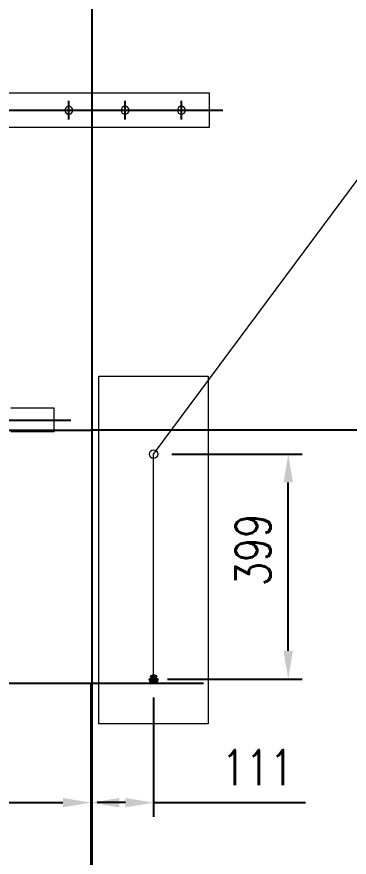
# Model space of a CAD drawing. Header units: millimetres. Extents: x -37020 to 35906, y -101 to 52234.
# Drawn here: x -124.08 to -123.489, y 424.942 to 426.434 of the extents above; entities that cross this region are included whole.
import ezdxf

# ---------------------------------------------------------------- set-up
doc = ezdxf.new("R2010")
doc.units = ezdxf.units.MM
doc.header["$PDMODE"] = 35
doc.header["$PDSIZE"] = 1
for name, pattern in [('ACAD_ISO04W100', [30, 24, -3, 0, -3]), ('CENTER', [50.800000000000004, 31.75, -6.35, 6.35, -6.35]), ('DASHDOTX2', [2, 1, -0.5, 0, -0.5]), ('HIDDEN', [9.524999999999999, 6.35, -3.175])]:
    doc.linetypes.add(name, pattern=pattern)
for name, color, linetype in [('Catenaria', 2, 'Continuous'), ('CI-Proyecciones', 1, 'HIDDEN'), ('EJES-COL', 1, 'DASHDOTX2'), ('galibo', 41, 'Continuous'), ('GE-Cotas', 1, 'Continuous'), ('Layer1', 1, 'Continuous'), ('M0_EQUIPOS', 2, 'Continuous')]:
    doc.layers.add(name, color=color, linetype=linetype)
doc.styles.add('Romans', font='romans.shx', dxfattribs={"width": 0.8})
doc.dimstyles.new('COTAS GENERAL', dxfattribs={"dimscale": 0.1, "dimtxt": 2.5, "dimasz": 2.5, "dimexe": 1, "dimexo": 1, "dimgap": 1.25, "dimtad": 1, "dimzin": 1, "dimdsep": 46, "dimtxsty": 'Romans', "dimcen": 1, "dimclrd": 2, "dimclre": 1, "dimclrt": 3, "dimaunit": 1, "dimadec": 3, "dimazin": 0, "dimtfac": 1, "dimtix": 1, "dimtmove": 0, "dimatfit": 0, "dimfxl": 1, "dimtolj": 1, "dimarcsym": 0})

# ---------------------------------------------------------------- blocks, each defined once
blk = doc.blocks.new('galibo TA')
at = {"layer": 'EJES-COL', "color": 1, "linetype": 'HIDDEN'}
blk.add_line((0, 8.497562149925216), (0, -2), dxfattribs=at)
at = {"layer": 'galibo', "linetype": 'HIDDEN'}
for p in [(-1.21000000089407, 5.700000001117587), (1.209999999031425, 5.700000001117587)]:
    blk.add_line(p, (0, 5.700000001117587), dxfattribs=at)
blk = doc.blocks.new('*D297')
at = {"layer": 'Defpoints', "color": 0, "transparency": 16777216}
for p in [(-123.8291732415871, 425.6574821529853), (-123.5973956915915, 425.6574821529853), (-123.8366732423563, 425.2581582798269)]:
    blk.add_point(p, dxfattribs=at)
at = {"layer": 'GE-Cotas', "color": 1, "lineweight": -2, "transparency": 16777216}
for p, q in [((-123.8041732415871, 425.6574821529853), (-123.5723956915915, 425.6574821529853)), ((-123.8116732423562, 425.2581582798269), (-123.5723956915915, 425.2581582798269))]:
    blk.add_line(p, q, dxfattribs=at)
at = {"layer": 'GE-Cotas', "color": 2, "lineweight": -2, "transparency": 16777216}
blk.add_line((-123.5973956915915, 425.308158279827), (-123.5973956915915, 425.6074821529853), dxfattribs=at)
at = {"layer": 'GE-Cotas', "color": 2, "transparency": 16777216}
for points in [[(-123.5890623582582, 425.6074821529853), (-123.6057290249249, 425.6074821529853), (-123.5973956915915, 425.6574821529853)], [(-123.6057290249249, 425.308158279827), (-123.5890623582582, 425.308158279827), (-123.5973956915915, 425.2581582798269)]]:
    blk.add_solid(points, dxfattribs=at)
at = {"layer": 'GE-Cotas', "color": 3, "linetype": 'Continuous', "transparency": 16777216, "insert": (-123.6598956915915, 425.4876862144147), "char_height": 0.0625, "attachment_point": 5, "rotation": 90, "style": 'Romans'}
blk.add_mtext('\\A1;399', dxfattribs=at)
blk = doc.blocks.new('*D301')
at = {"layer": 'Defpoints', "color": 0, "transparency": 16777216}
for p in [(-126.2219371909878, 425.4790551485543), (-126.8988716890587, 425.2742126984261), (-123.7715281066452, 420.000413279842)]:
    blk.add_point(p, dxfattribs=at)
at = {"layer": 'GE-Cotas', "color": 1, "lineweight": -2, "transparency": 16777216}
for p, q in [((-126.4988716890587, 425.4790551485543), (-126.6988716890587, 425.2742126984261)), ((-126.2719371909878, 425.4790551485543), (-126.4988716890587, 425.4790551485543)), ((-126.6988716890587, 425.2742126984261), (-127.4281871652492, 425.2742126984261))]:
    blk.add_line(p, q, dxfattribs=at)
at = {"layer": 'GE-Cotas', "color": 3, "linetype": 'Continuous', "transparency": 16777216, "insert": (-127.194779427154, 425.3992126984261), "char_height": 0.125, "attachment_point": 5, "style": 'Romans'}
blk.add_mtext('\\A1;+5479', dxfattribs=at)
blk = doc.blocks.new('*D304')
at = {"layer": 'Defpoints', "color": 0, "transparency": 16777216}
for p in [(-123.947726015424, 425.250413279842), (-123.8366732415871, 425.250413279842), (-123.947726015424, 425.0387960832339)]:
    blk.add_point(p, dxfattribs=at)
at = {"layer": 'GE-Cotas', "color": 1, "lineweight": -2, "transparency": 16777216}
for p, q in [((-123.947726015424, 425.225413279842), (-123.947726015424, 425.0137960832339)), ((-123.8366732415871, 425.225413279842), (-123.8366732415871, 425.0137960832339))]:
    blk.add_line(p, q, dxfattribs=at)
at = {"layer": 'GE-Cotas', "color": 2, "lineweight": -2, "transparency": 16777216}
for p, q in [((-123.886673241587, 425.0387960832339), (-123.936673241587, 425.0387960832339)), ((-123.886673241587, 425.0387960832339), (-123.897726015424, 425.0387960832339)), ((-123.8366732415871, 425.0387960832339), (-123.5669559796823, 425.0387960832339))]:
    blk.add_line(p, q, dxfattribs=at)
at = {"layer": 'GE-Cotas', "color": 2, "transparency": 16777216}
for points in [[(-123.897726015424, 425.0471294165672), (-123.897726015424, 425.0304627499006), (-123.947726015424, 425.0387960832339)], [(-123.886673241587, 425.0304627499006), (-123.886673241587, 425.0471294165672), (-123.8366732415871, 425.0387960832339)]]:
    blk.add_solid(points, dxfattribs=at)
at = {"layer": 'GE-Cotas', "color": 3, "linetype": 'Continuous', "transparency": 16777216, "insert": (-123.6518146106347, 425.1012960832339), "char_height": 0.0625, "attachment_point": 5, "style": 'Romans'}
blk.add_mtext('\\A1;111', dxfattribs=at)
blk = doc.blocks.new('*D305')
at = {"layer": 'Defpoints', "color": 0, "transparency": 16777216}
for p in [(-124.1872924925545, 425.3604132798421), (-123.947726015424, 425.250413279842), (-123.947726015424, 425.0387960832339)]:
    blk.add_point(p, dxfattribs=at)
at = {"layer": 'GE-Cotas', "color": 1, "lineweight": -2, "transparency": 16777216}
for p, q in [((-124.1872924925545, 425.3354132798421), (-124.1872924925545, 425.0137960832339)), ((-123.947726015424, 425.225413279842), (-123.947726015424, 425.0137960832339))]:
    blk.add_line(p, q, dxfattribs=at)
at = {"layer": 'GE-Cotas', "color": 2, "lineweight": -2, "transparency": 16777216}
blk.add_line((-124.1372924925545, 425.0387960832339), (-123.997726015424, 425.0387960832339), dxfattribs=at)
at = {"layer": 'GE-Cotas', "color": 2, "transparency": 16777216}
for points in [[(-124.1372924925545, 425.0471294165672), (-124.1372924925545, 425.0304627499006), (-124.1872924925545, 425.0387960832339)], [(-123.997726015424, 425.0304627499006), (-123.997726015424, 425.0471294165672), (-123.947726015424, 425.0387960832339)]]:
    blk.add_solid(points, dxfattribs=at)
at = {"layer": 'GE-Cotas', "color": 3, "linetype": 'Continuous', "transparency": 16777216, "insert": (-124.1554461578205, 425.1012960832339), "char_height": 0.0625, "attachment_point": 5, "style": 'Romans'}
blk.add_mtext('\\A1;240', dxfattribs=at)
blk = doc.blocks.new('p in 2000')
at = {"layer": 'Layer1', "linetype": 'Continuous', "lineweight": 15}
for p, q in [((-150.6178893261857, 229.4305785576893), (-150.1928893708831, 229.4305785576893)), ((-150.6178893261857, 229.3702785576892), (-150.6178893261857, 229.4305785576893)), ((-149.6998666606772, 229.3702785576892), (-150.6178893261857, 229.3702785576892)), ((-150.3417248609138, 228.8715332587257), (-150.2649104342462, 228.8715332587257)), ((-150.3417248609138, 228.8293238567357), (-150.3417248609138, 228.8715332587257)), ((-150.3417248609138, 228.8293238567357), (-150.2649104342462, 228.8293238567357))]:
    blk.add_line(p, q, dxfattribs=at)
at = {"layer": 'Layer1', "linetype": 'CENTER'}
for p, q in [((-150.567889326186, 229.3839818898436), (-150.567889326186, 229.4168752255349)), ((-150.4678893261856, 229.3839818898436), (-150.4678893261856, 229.4168752255349)), ((-150.3678893261857, 229.3839818898436), (-150.3678893261857, 229.4168752255349)), ((-148.1678893679026, 229.4004285577306), (-150.6414842503999, 229.4004285577306)), ((-149.3066002358636, 228.8504285577305), (-150.3714954839901, 228.8504285577305))]:
    blk.add_line(p, q, dxfattribs=at)
at = {"layer": 'Layer1', "linetype": 'Continuous', "lineweight": 15}
for centre in [(-150.567889326186, 229.4004285576893), (-150.4678893261856, 229.4004285576893), (-150.3678893261857, 229.4004285576893)]:
    blk.add_circle(centre, 0.007, dxfattribs=at)

msp = doc.modelspace()

# ---------------------------------------------------------------- hatches: boundary and pattern name
at = {"layer": 'M0_EQUIPOS', "linetype": 'Continuous', "lineweight": 15}
h = msp.add_hatch(color=82, dxfattribs=at)
edge = h.paths.add_edge_path()
edge.add_line((-123.8406285731135, 425.2609229880174), (-123.8423058534268, 425.2629942195481))
edge.add_arc((-123.8420105400598, 425.2632333638878), 0.0003799999999458025, 136.4425671909492, 219.0005027195412, ccw=False)
edge.add_arc((-123.8366732423563, 425.2581582798269), 0.007745000000017033, 43.5574161364666, 136.4425671951799, ccw=False)
edge.add_arc((-123.8313359431764, 425.2632333623351), 0.0003800000000052038, -39.00050272216038, 43.55741613768919, ccw=False)
edge.add_line((-123.8310406298093, 425.2629942179954), (-123.8327179088652, 425.2609229880174))
edge.add_arc((-123.832422598714, 425.2606838429942), 0.0003799979309901004, 140.9991120410371, 242.9988439380588)
edge.add_line((-123.8325951209961, 425.2603452658394), (-123.8291362229577, 425.258582810646))
edge.add_arc((-123.8293087439027, 425.2582442304878), 0.0003799999999880843, 0.668665561006776, 62.99922916706339, ccw=False)
edge.add_arc((-123.8366732423563, 425.2581582798269), 0.007744999999268113, -180.66865466468823, 0.6686655672796746, ccw=False)
edge.add_arc((-123.8440377408263, 425.2582442290865), 0.0003800000000074373, 117.0007708283662, 179.3313453370986, ccw=False)
edge.add_line((-123.8442102617713, 425.2585828092447), (-123.8407513609826, 425.2603452658394))
edge.add_arc((-123.8409238832647, 425.2606838429942), 0.0003799979309863085, 297.0011560646399, 399.000887961658)

# ---------------------------------------------------------------- linework, layer by layer
at = {"color": 8, "linetype": 'ACAD_ISO04W100', "ltscale": 10}
for p, q in [((-123.7477260154269, 425.250413279842, 20.78516284773988), (-124.1477260154211, 425.250413279842, 20.78516284773988)), ((-123.9474019150446, 420.000413279842, 20.78516284773988), (-123.947726015424, 425.250413279842, 20.78516284773988))]:
    msp.add_line(p, q, dxfattribs=at)
at = {"color": 82, "linetype": 'Continuous', "lineweight": 15, "elevation": 20.78516284773988}
for points in [[(-123.8366732415871, 425.6574821529853), (-123.3013422918793, 426.3773427728687), (-121.7979501977568, 426.3773427728687)], [(-123.8366732423563, 425.2581582798269), (-123.8366732415871, 425.6574821529853)]]:
    msp.add_lwpolyline(points, dxfattribs=at)
msp.add_lwpolyline([(-123.7395153400315, 425.7963205890081), (-123.7395153400315, 425.1790377659207), (-123.9338311431427, 425.1790377659207), (-123.9338311431427, 425.7963205890081)], close=True, dxfattribs=at)
msp.add_lwpolyline([(-123.8406285731105, 425.2609229881095), (-123.8423058534316, 425.2629942195967, -0.3766619774624556), (-123.8422859199852, 425.2634952147968, -0.429040410710778), (-123.8310605631775, 425.263495213167, -0.3766618944126772), (-123.8310406297894, 425.2629942180833), (-123.832717908859, 425.2609229881095, 0.4769740967383817), (-123.8325951209916, 425.260345265899), (-123.8291362229427, 425.2585828106862, -0.2788784525341982), (-123.8289287697624, 425.2582486651849, -1.011738952504182), (-123.8444177149429, 425.2582486636715, -0.2788785038059141), (-123.8442102617626, 425.2585828092892), (-123.840751360978, 425.260345265899, 0.4769740967383626)], format="xyb", close=True, dxfattribs=at)
at = {"color": 82, "linetype": 'Continuous', "lineweight": 15}
msp.add_circle((-123.8366732415871, 425.6574821529853, 20.78516284773988), 0.007500000000000003, dxfattribs=at)
at = {"layer": 'Layer1', "color": 82, "linetype": 'Continuous', "lineweight": 15}
msp.add_circle((-123.8366732415871, 425.6574821529853, 20.78516284773988), 0.007500000000000003, dxfattribs=at)
at = {"layer": 'M0_EQUIPOS', "color": 82, "linetype": 'Continuous', "lineweight": 15, "elevation": 20.78516284773988}
msp.add_lwpolyline([(-123.8406285731135, 425.2609229880174), (-123.8423058534268, 425.2629942195481, -0.3766619774624556), (-123.8422859199819, 425.2634952147966, -0.429040410710778), (-123.8310605631779, 425.2634952131638, -0.3766618944126772), (-123.8310406298093, 425.2629942179954), (-123.8327179088652, 425.2609229880174, 0.4769740967383817), (-123.8325951209961, 425.2603452658394), (-123.8291362229577, 425.258582810646, -0.2788784525341982), (-123.8289287697801, 425.2582486651451, -1.011738952504182), (-123.8444177149497, 425.2582486636715, -0.2788785038059141), (-123.8442102617713, 425.2585828092447), (-123.8407513609826, 425.2603452658394, 0.4769740967383626)], format="xyb", close=True, dxfattribs=at)

# ---------------------------------------------------------------- block references
at = {"layer": 'Catenaria', "linetype": 'Continuous', "xscale": -1}
msp.add_blockref('p in 2000', (-274.3551818597202, 196.8677557206498, 20.78516284773988), dxfattribs=at)
at = {"layer": 'CI-Proyecciones', "ltscale": 100, "xscale": -1}
msp.add_blockref('galibo TA', (-123.946582528077, 420.0004112706884, 20.78516284773988), dxfattribs=at)

# ---------------------------------------------------------------- dimensions: what is measured, and where the dimension line sits
at = {"layer": 'GE-Cotas'}
for base, p1, p2, angle, picture, middle in [((-123.5973956915915, 425.6574821529853, 20.78516284773988), (-123.8366732423563, 425.2581582798269, 20.78516284773988), (-123.8291732415871, 425.6574821529853, 20.78516284773988), 90.00000000000001, '*D297', (-123.5973956915915, 425.4876862144147, 20.78516284773988)), ((-123.947726015424, 425.0387960832339, 20.78516284773988), (-124.1872924925545, 425.3604132798421, 20.78516284773988), (-123.947726015424, 425.250413279842, 20.78516284773988), 180, '*D305', (-124.1554461578205, 425.0387960832339, 20.78516284773988)), ((-123.947726015424, 425.0387960832339, 20.78516284773988), (-123.8366732415871, 425.250413279842, 20.78516284773988), (-123.947726015424, 425.250413279842, 20.78516284773988), 180, '*D304', (-123.6518146106347, 425.0387960832339, 20.78516284773988))]:
    dim = msp.add_linear_dim(base=base, p1=p1, p2=p2, angle=angle, dimstyle='COTAS GENERAL', override={"dimscale": 0.025, "dimasz": 2, "dimdec": 0, "dimlfac": 1000, "dimdsep": 44}, dxfattribs=at)
    dim.commit()
    dim.dimension.update_dxf_attribs({"geometry": picture, "text_midpoint": middle, "dimtype": 160})
dim = msp.add_ordinate_dim(feature_location=(-126.2219371909878, 425.4790551485543, 20.78516284773988), offset=(-0.6769344980708922, -0.20484245012823976), dtype=0, origin=(-123.7715281066452, 420.000413279842, 20.78516284773988), text='+<>', dimstyle='COTAS GENERAL', override={"dimscale": 0.05, "dimasz": 2, "dimdec": 0, "dimlfac": 1000, "dimdsep": 44}, dxfattribs=at)
dim.commit()
dim.dimension.update_dxf_attribs({"geometry": '*D301', "text_midpoint": (-127.194779427154, 425.3992126984261, 20.78516284773988)})

doc.saveas('drawing.dxf')
